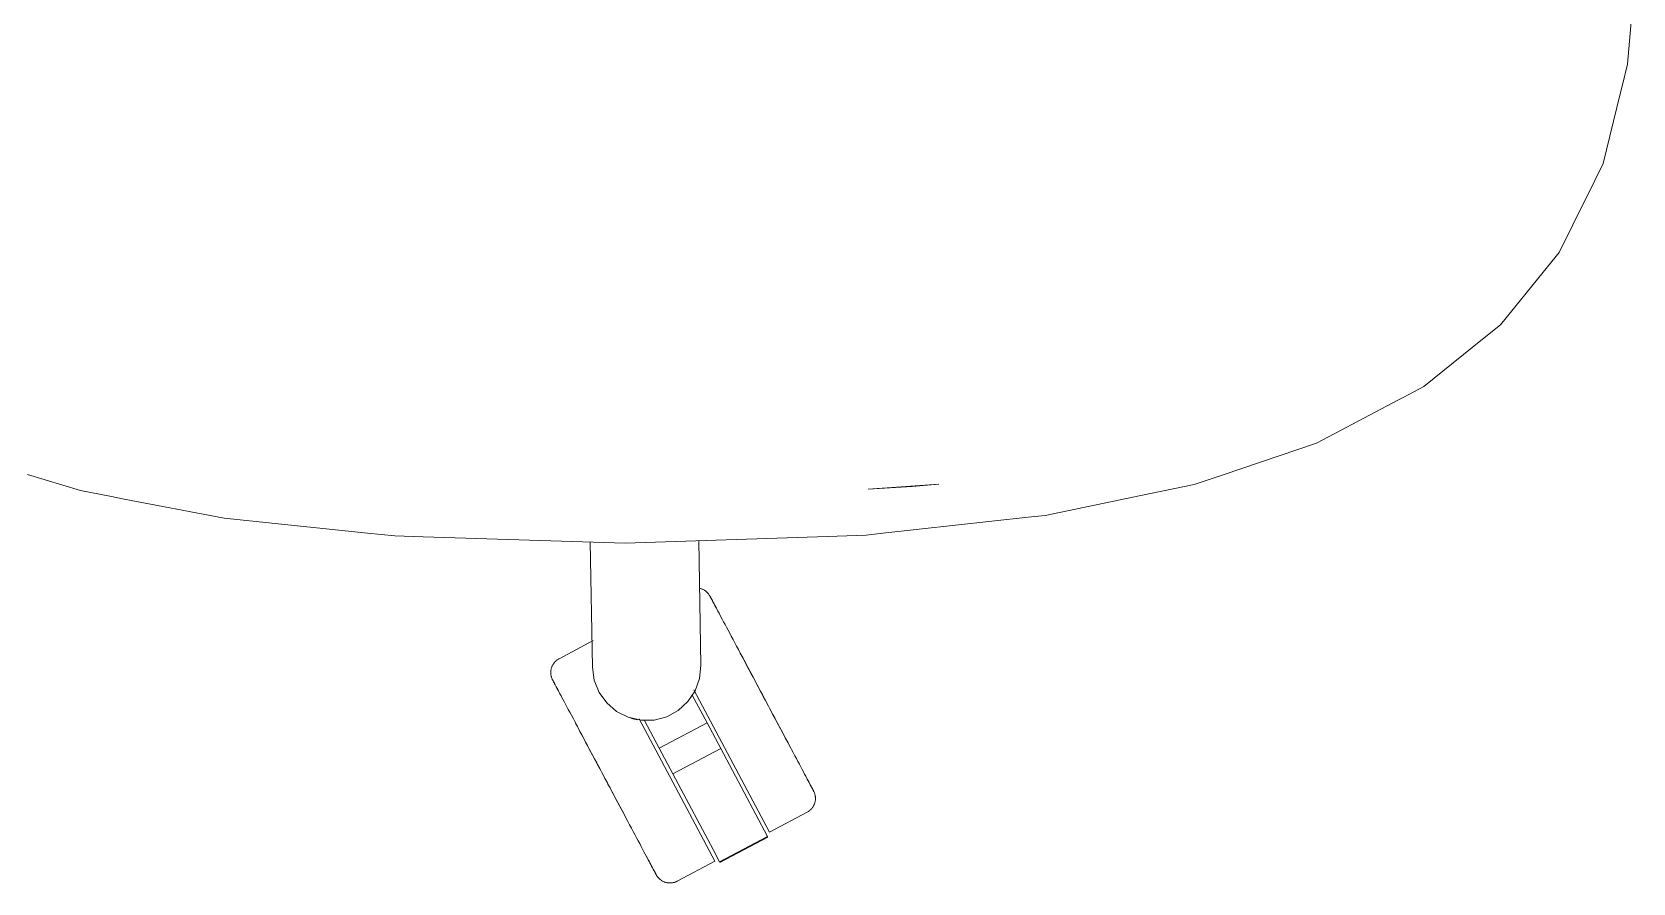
# Model space of a CAD drawing. Header units: millimetres. Extents: x 155927 to 317870, y -36033 to 97293.
# Drawn here: x 170450.2 to 170863.2, y 24886.3 to 25105.9 of the extents above; entities that cross this region are included whole.
import ezdxf

# ---------------------------------------------------------------- set-up
doc = ezdxf.new("R2010")
doc.units = ezdxf.units.MM
doc.header["$MEASUREMENT"] = 0
doc.layers.add('G-IMPT', color=8, linetype='CONTINUOUS', lineweight=9)
doc.layers.add('I-FURN', color=8, linetype='CONTINUOUS', lineweight=9)

msp = doc.modelspace()

# ---------------------------------------------------------------- linework, layer by layer
at = {"layer": 'G-IMPT'}
for p, q in [((170863.25, 25113.49), (170861.81, 25097.61)), ((170861.81, 25097.61), (170860.51, 25092.32)), ((170855.52, 25072.01), (170859.93, 25089.95)), ((170859.93, 25089.95), (170860.51, 25092.32)), ((170853.37, 25067.65), (170855.52, 25072.01)), ((170853.37, 25067.65), (170847.73, 25056.18)), ((170844.2, 25049.01), (170847.73, 25056.18)), ((170841.23, 25045.36), (170844.2, 25049.01)), ((170841.23, 25045.36), (170829.06, 25030.41)), ((170809.26, 25014.44), (170824.4, 25026.65)), ((170829.06, 25030.41), (170824.4, 25026.65)), ((170809.26, 25014.44), (170804.13, 25011.74)), ((170802.76, 25011.01), (170783.25, 25000.71)), ((170802.76, 25011.01), (170804.13, 25011.74)), ((170757.5, 24991.69), (170781.59, 24999.84)), ((170783.25, 25000.71), (170781.59, 24999.84)), ((170449.06, 24991.77), (170462.67, 24987.58)), ((170757.5, 24991.69), (170750.06, 24989.17)), ((170462.67, 24987.58), (170470.27, 24986.12)), ((170473.94, 24985.41), (170470.27, 24986.12)), ((170473.94, 24985.41), (170499.31, 24980.55)), ((170665.92, 24987.97), (170684.2, 24989.22)), ((170665.92, 24987.97), (170677.25, 24988.61)), ((170684.2, 24989.22), (170677.25, 24988.61)), ((170732.56, 24985.54), (170711.62, 24981.19)), ((170732.56, 24985.54), (170736.24, 24986.3)), ((170736.24, 24986.3), (170750.06, 24989.17)), ((170711.62, 24981.19), (170707.2, 24980.7)), ((170499.78, 24980.46), (170499.31, 24980.55)), ((170499.78, 24980.46), (170536.77, 24976.63)), ((170669.75, 24976.57), (170707.2, 24980.7)), ((170536.77, 24976.63), (170543.84, 24975.9)), ((170551.09, 24975.68), (170543.84, 24975.9)), ((170603.26, 24974.06), (170551.09, 24975.68)), ((170655.44, 24975.77), (170603.26, 24974.06)), ((170655.44, 24975.77), (170665.38, 24976.09)), ((170669.75, 24976.57), (170665.38, 24976.09))]:
    msp.add_line(p, q, dxfattribs=at)
at = {"layer": 'I-FURN'}
for p, q in [((170594.8, 24942), (170594.23, 24974.34)), ((170622.22, 24974.68), (170622.78, 24942.49)), ((170622.49, 24962.37), (170622.64, 24962.33)), ((170622.64, 24962.33), (170622.8, 24962.28)), ((170622.8, 24962.28), (170622.95, 24962.23)), ((170622.95, 24962.23), (170623.1, 24962.17)), ((170623.1, 24962.17), (170623.25, 24962.11)), ((170623.25, 24962.11), (170623.39, 24962.04)), ((170623.39, 24962.04), (170623.54, 24961.96)), ((170623.54, 24961.96), (170623.68, 24961.88)), ((170623.68, 24961.88), (170623.81, 24961.79)), ((170623.81, 24961.79), (170623.94, 24961.7)), ((170623.94, 24961.7), (170624.07, 24961.6)), ((170624.07, 24961.6), (170624.2, 24961.5)), ((170624.2, 24961.5), (170624.32, 24961.39)), ((170624.32, 24961.39), (170624.43, 24961.28)), ((170624.43, 24961.28), (170624.54, 24961.16)), ((170624.54, 24961.16), (170624.65, 24961.04)), ((170624.65, 24961.04), (170624.75, 24960.91)), ((170624.75, 24960.91), (170624.85, 24960.78)), ((170624.85, 24960.78), (170624.94, 24960.65)), ((170624.94, 24960.65), (170625.02, 24960.51)), ((170625.02, 24960.51), (170625.1, 24960.37)), ((170625.1, 24960.37), (170625.12, 24960.34)), ((170625.12, 24960.34), (170625.13, 24960.32)), ((170625.13, 24960.33), (170625.12, 24960.34)), ((170625.15, 24960.29), (170625.13, 24960.33)), ((170625.13, 24960.32), (170625.17, 24960.26)), ((170625.19, 24960.21), (170625.15, 24960.29)), ((170625.17, 24960.26), (170625.22, 24960.16)), ((170625.26, 24960.08), (170625.19, 24960.21)), ((170625.22, 24960.16), (170625.29, 24960.02)), ((170625.34, 24959.92), (170625.26, 24960.08)), ((170625.29, 24960.02), (170625.39, 24959.84)), ((170625.45, 24959.72), (170625.34, 24959.92)), ((170625.39, 24959.84), (170625.51, 24959.62)), ((170625.58, 24959.48), (170625.45, 24959.72)), ((170625.51, 24959.62), (170625.64, 24959.36)), ((170625.73, 24959.2), (170625.58, 24959.48)), ((170625.64, 24959.36), (170625.8, 24959.06)), ((170625.89, 24958.88), (170625.73, 24959.2)), ((170625.8, 24959.06), (170625.98, 24958.72)), ((170626.08, 24958.53), (170625.89, 24958.88)), ((170625.98, 24958.72), (170626.18, 24958.35)), ((170626.29, 24958.14), (170626.08, 24958.53)), ((170626.18, 24958.35), (170626.4, 24957.94)), ((170626.52, 24957.71), (170626.29, 24958.14)), ((170626.4, 24957.94), (170626.63, 24957.5)), ((170626.77, 24957.24), (170626.52, 24957.71)), ((170626.63, 24957.5), (170626.89, 24957.01)), ((170627.04, 24956.74), (170626.77, 24957.24)), ((170626.89, 24957.01), (170627.16, 24956.5)), ((170627.32, 24956.2), (170627.04, 24956.74)), ((170627.16, 24956.5), (170627.46, 24955.95)), ((170627.62, 24955.63), (170627.32, 24956.2)), ((170627.46, 24955.95), (170627.77, 24955.36)), ((170627.94, 24955.03), (170627.62, 24955.63)), ((170628.28, 24954.4), (170627.94, 24955.03)), ((170628.63, 24953.74), (170628.28, 24954.4)), ((170629, 24953.04), (170628.63, 24953.74)), ((170629.39, 24952.32), (170629, 24953.04)), ((170629.78, 24951.57), (170629.39, 24952.32)), ((170595.01, 24948.89), (170586.17, 24944.19)), ((170630.2, 24950.79), (170629.78, 24951.57)), ((170630.62, 24949.99), (170630.2, 24950.79)), ((170631.06, 24949.17), (170630.62, 24949.99)), ((170631.51, 24948.32), (170631.06, 24949.17)), ((170631.97, 24947.45), (170631.51, 24948.32)), ((170585.6, 24943.82), (170585.73, 24943.91)), ((170585.73, 24943.91), (170585.86, 24944.01)), ((170585.86, 24944.01), (170586, 24944.09)), ((170586, 24944.09), (170586.14, 24944.17)), ((170586.14, 24944.17), (170586.17, 24944.19)), ((170632.44, 24946.57), (170631.97, 24947.45)), ((170632.93, 24945.66), (170632.44, 24946.57)), ((170632.67, 24946.15), (170633.15, 24945.24)), ((170633.42, 24944.74), (170632.93, 24945.66)), ((170633.15, 24945.24), (170633.65, 24944.31)), ((170633.92, 24943.8), (170633.42, 24944.74)), ((170633.65, 24944.31), (170634.15, 24943.36)), ((170584.04, 24940.76), (170584.05, 24940.92)), ((170584.04, 24940.6), (170584.04, 24940.76)), ((170584.04, 24940.44), (170584.04, 24940.6)), ((170584.05, 24940.28), (170584.04, 24940.44)), ((170584.05, 24940.92), (170584.06, 24941.08)), ((170584.07, 24940.12), (170584.05, 24940.28)), ((170584.06, 24941.08), (170584.08, 24941.24)), ((170584.09, 24939.96), (170584.07, 24940.12)), ((170584.08, 24941.24), (170584.11, 24941.4)), ((170584.12, 24939.8), (170584.09, 24939.96)), ((170584.11, 24941.4), (170584.14, 24941.56)), ((170584.16, 24939.64), (170584.12, 24939.8)), ((170584.14, 24941.56), (170584.18, 24941.71)), ((170584.18, 24941.71), (170584.23, 24941.87)), ((170584.23, 24941.87), (170584.28, 24942.02)), ((170584.28, 24942.02), (170584.34, 24942.17)), ((170584.34, 24942.17), (170584.4, 24942.32)), ((170584.4, 24942.32), (170584.47, 24942.46)), ((170584.47, 24942.46), (170584.55, 24942.6)), ((170584.55, 24942.6), (170584.63, 24942.74)), ((170584.63, 24942.74), (170584.72, 24942.88)), ((170584.72, 24942.88), (170584.81, 24943.01)), ((170584.81, 24943.01), (170584.91, 24943.14)), ((170584.91, 24943.14), (170585.01, 24943.26)), ((170585.01, 24943.26), (170585.12, 24943.38)), ((170585.12, 24943.38), (170585.23, 24943.5)), ((170585.23, 24943.5), (170585.35, 24943.61)), ((170585.35, 24943.61), (170585.47, 24943.72)), ((170585.47, 24943.72), (170585.6, 24943.82)), ((170595.26, 24938.66), (170594.8, 24942)), ((170622.78, 24942.49), (170622.43, 24939.14)), ((170634.42, 24942.85), (170633.92, 24943.8)), ((170634.15, 24943.36), (170634.66, 24942.41)), ((170634.93, 24941.88), (170634.42, 24942.85)), ((170634.66, 24942.41), (170635.17, 24941.44)), ((170635.45, 24940.91), (170634.93, 24941.88)), ((170635.17, 24941.44), (170635.69, 24940.46)), ((170635.97, 24939.93), (170635.45, 24940.91)), ((170635.69, 24940.46), (170636.22, 24939.47)), ((170636.5, 24938.94), (170635.97, 24939.93)), ((170584.2, 24939.49), (170584.16, 24939.64)), ((170584.25, 24939.33), (170584.2, 24939.49)), ((170584.31, 24939.18), (170584.25, 24939.33)), ((170584.37, 24939.03), (170584.31, 24939.18)), ((170584.43, 24938.88), (170584.37, 24939.03)), ((170584.51, 24938.74), (170584.43, 24938.88)), ((170584.51, 24938.73), (170584.51, 24938.74)), ((170584.51, 24938.74), (170584.52, 24938.72)), ((170584.53, 24938.69), (170584.51, 24938.73)), ((170584.52, 24938.72), (170584.55, 24938.66)), ((170584.58, 24938.61), (170584.53, 24938.69)), ((170584.55, 24938.66), (170584.6, 24938.56)), ((170584.64, 24938.49), (170584.58, 24938.61)), ((170584.6, 24938.56), (170584.68, 24938.42)), ((170584.73, 24938.33), (170584.64, 24938.49)), ((170584.68, 24938.42), (170584.77, 24938.24)), ((170584.83, 24938.13), (170584.73, 24938.33)), ((170584.77, 24938.24), (170584.89, 24938.02)), ((170584.96, 24937.89), (170584.83, 24938.13)), ((170584.89, 24938.02), (170585.03, 24937.76)), ((170585.11, 24937.61), (170584.96, 24937.89)), ((170585.03, 24937.76), (170585.19, 24937.46)), ((170585.28, 24937.29), (170585.11, 24937.61)), ((170585.19, 24937.46), (170585.36, 24937.13)), ((170585.47, 24936.93), (170585.28, 24937.29)), ((170585.36, 24937.13), (170585.56, 24936.76)), ((170585.68, 24936.54), (170585.47, 24936.93)), ((170585.56, 24936.76), (170585.78, 24936.35)), ((170585.91, 24936.11), (170585.68, 24936.54)), ((170585.78, 24936.35), (170586.02, 24935.9)), ((170586.15, 24935.64), (170585.91, 24936.11)), ((170586.02, 24935.9), (170586.27, 24935.42)), ((170586.42, 24935.14), (170586.15, 24935.64)), ((170596.51, 24935.53), (170595.26, 24938.66)), ((170621.29, 24935.96), (170619.42, 24933.15)), ((170640.5, 24899.46), (170620.96, 24936.21)), ((170622.43, 24939.14), (170621.29, 24935.96)), ((170636.22, 24939.47), (170636.75, 24938.48)), ((170637.03, 24937.94), (170636.5, 24938.94)), ((170636.75, 24938.48), (170637.28, 24937.48)), ((170637.56, 24936.94), (170637.03, 24937.94)), ((170637.28, 24937.48), (170637.81, 24936.48)), ((170638.1, 24935.93), (170637.56, 24936.94)), ((170637.81, 24936.48), (170638.34, 24935.47)), ((170638.63, 24934.93), (170638.1, 24935.93)), ((170586.27, 24935.42), (170586.55, 24934.9)), ((170586.7, 24934.61), (170586.42, 24935.14)), ((170586.55, 24934.9), (170586.84, 24934.35)), ((170587.01, 24934.04), (170586.7, 24934.61)), ((170586.84, 24934.35), (170587.15, 24933.77)), ((170587.15, 24933.77), (170587.48, 24933.15)), ((170587.48, 24933.15), (170587.82, 24932.5)), ((170587.82, 24932.5), (170588.18, 24931.82)), ((170588.18, 24931.82), (170588.56, 24931.12)), ((170598.48, 24932.79), (170596.51, 24935.53)), ((170601.04, 24930.59), (170598.48, 24932.79)), ((170619.42, 24933.15), (170616.94, 24930.87)), ((170620.56, 24934.83), (170624.36, 24927.69)), ((170638.34, 24935.47), (170638.88, 24934.47)), ((170639.17, 24933.92), (170638.63, 24934.93)), ((170638.88, 24934.47), (170639.41, 24933.46)), ((170639.7, 24932.92), (170639.17, 24933.92)), ((170639.41, 24933.46), (170639.94, 24932.46)), ((170640.23, 24931.92), (170639.7, 24932.92)), ((170639.94, 24932.46), (170640.48, 24931.46)), ((170640.76, 24930.93), (170640.23, 24931.92)), ((170588.56, 24931.12), (170588.95, 24930.38)), ((170588.95, 24930.38), (170589.36, 24929.62)), ((170589.36, 24929.62), (170589.78, 24928.83)), ((170589.78, 24928.83), (170590.21, 24928.02)), ((170590.21, 24928.02), (170590.65, 24927.19)), ((170590.9, 24926.73), (170590.45, 24927.57)), ((170604.05, 24929.08), (170601.04, 24930.59)), ((170607.34, 24928.33), (170604.05, 24929.08)), ((170626.37, 24891.95), (170606.85, 24928.67)), ((170610.72, 24928.39), (170607.34, 24928.33)), ((170612, 24921.11), (170608.2, 24928.26)), ((170613.98, 24929.25), (170610.72, 24928.39)), ((170624.36, 24927.69), (170612, 24921.11)), ((170616.94, 24930.87), (170613.98, 24929.25)), ((170624.36, 24927.69), (170627.89, 24921.05)), ((170640.48, 24931.46), (170641, 24930.47)), ((170641.28, 24929.94), (170640.76, 24930.93)), ((170641, 24930.47), (170641.53, 24929.49)), ((170641.81, 24928.96), (170641.28, 24929.94)), ((170641.53, 24929.49), (170642.04, 24928.51)), ((170642.32, 24927.99), (170641.81, 24928.96)), ((170642.04, 24928.51), (170642.56, 24927.55)), ((170642.83, 24927.03), (170642.32, 24927.99)), ((170642.56, 24927.55), (170643.06, 24926.6)), ((170590.65, 24927.19), (170591.11, 24926.33)), ((170591.36, 24925.86), (170590.9, 24926.73)), ((170591.11, 24926.33), (170591.57, 24925.45)), ((170591.83, 24924.97), (170591.36, 24925.86)), ((170591.57, 24925.45), (170592.05, 24924.56)), ((170592.31, 24924.06), (170591.83, 24924.97)), ((170592.05, 24924.56), (170592.54, 24923.64)), ((170592.8, 24923.14), (170592.31, 24924.06)), ((170592.54, 24923.64), (170593.03, 24922.71)), ((170643.33, 24926.09), (170642.83, 24927.03)), ((170643.06, 24926.6), (170643.56, 24925.66)), ((170643.83, 24925.16), (170643.33, 24926.09)), ((170643.56, 24925.66), (170644.05, 24924.74)), ((170644.31, 24924.25), (170643.83, 24925.16)), ((170644.05, 24924.74), (170644.53, 24923.83)), ((170644.79, 24923.35), (170644.31, 24924.25)), ((170644.53, 24923.83), (170645, 24922.95)), ((170645.25, 24922.47), (170644.79, 24923.35)), ((170593.3, 24922.2), (170592.8, 24923.14)), ((170593.03, 24922.71), (170593.53, 24921.77)), ((170593.81, 24921.25), (170593.3, 24922.2)), ((170593.53, 24921.77), (170594.04, 24920.81)), ((170594.32, 24920.29), (170593.81, 24921.25)), ((170594.04, 24920.81), (170594.56, 24919.84)), ((170594.84, 24919.31), (170594.32, 24920.29)), ((170594.56, 24919.84), (170595.08, 24918.86)), ((170595.36, 24918.33), (170594.84, 24919.31)), ((170615.53, 24914.47), (170612, 24921.11)), ((170627.89, 24921.05), (170615.53, 24914.47)), ((170627.89, 24921.05), (170639.97, 24898.34)), ((170645, 24922.95), (170645.47, 24922.08)), ((170645.71, 24921.62), (170645.25, 24922.47)), ((170645.47, 24922.08), (170645.92, 24921.23)), ((170646.15, 24920.78), (170645.71, 24921.62)), ((170646.59, 24919.97), (170646.15, 24920.78)), ((170647, 24919.18), (170646.59, 24919.97)), ((170647.41, 24918.42), (170647, 24919.18)), ((170595.08, 24918.86), (170595.6, 24917.88)), ((170595.89, 24917.34), (170595.36, 24918.33)), ((170595.6, 24917.88), (170596.13, 24916.88)), ((170596.42, 24916.34), (170595.89, 24917.34)), ((170596.13, 24916.88), (170596.66, 24915.88)), ((170596.95, 24915.34), (170596.42, 24916.34)), ((170596.66, 24915.88), (170597.19, 24914.88)), ((170597.48, 24914.34), (170596.95, 24915.34)), ((170647.8, 24917.69), (170647.41, 24918.42)), ((170648.18, 24916.98), (170647.8, 24917.69)), ((170648.54, 24916.3), (170648.18, 24916.98)), ((170648.88, 24915.65), (170648.54, 24916.3)), ((170649.21, 24915.04), (170648.88, 24915.65)), ((170649.52, 24914.45), (170649.21, 24915.04)), ((170597.19, 24914.88), (170597.73, 24913.87)), ((170598.02, 24913.33), (170597.48, 24914.34)), ((170597.73, 24913.87), (170598.26, 24912.87)), ((170598.55, 24912.33), (170598.02, 24913.33)), ((170598.26, 24912.87), (170598.8, 24911.87)), ((170599.08, 24911.32), (170598.55, 24912.33)), ((170598.8, 24911.87), (170599.33, 24910.86)), ((170599.62, 24910.32), (170599.08, 24911.32)), ((170599.33, 24910.86), (170599.86, 24909.87)), ((170626.6, 24893.66), (170615.53, 24914.47)), ((170649.35, 24914.76), (170649.66, 24914.19)), ((170649.81, 24913.9), (170649.52, 24914.45)), ((170649.66, 24914.19), (170649.94, 24913.66)), ((170650.09, 24913.38), (170649.81, 24913.9)), ((170649.94, 24913.66), (170650.21, 24913.16)), ((170650.34, 24912.9), (170650.09, 24913.38)), ((170650.21, 24913.16), (170650.46, 24912.69)), ((170650.58, 24912.46), (170650.34, 24912.9)), ((170650.46, 24912.69), (170650.68, 24912.26)), ((170650.8, 24912.05), (170650.58, 24912.46)), ((170650.68, 24912.26), (170650.89, 24911.87)), ((170651, 24911.67), (170650.8, 24912.05)), ((170650.89, 24911.87), (170651.08, 24911.51)), ((170651.18, 24911.34), (170651, 24911.67)), ((170651.08, 24911.51), (170651.25, 24911.2)), ((170651.33, 24911.04), (170651.18, 24911.34)), ((170651.25, 24911.2), (170651.4, 24910.92)), ((170651.47, 24910.78), (170651.33, 24911.04)), ((170651.4, 24910.92), (170651.53, 24910.68)), ((170600.14, 24909.33), (170599.62, 24910.32)), ((170599.86, 24909.87), (170600.39, 24908.88)), ((170600.67, 24908.34), (170600.14, 24909.33)), ((170600.39, 24908.88), (170600.91, 24907.89)), ((170601.19, 24907.36), (170600.67, 24908.34)), ((170600.91, 24907.89), (170601.43, 24906.92)), ((170601.7, 24906.4), (170601.19, 24907.36)), ((170601.43, 24906.92), (170601.94, 24905.95)), ((170651.59, 24910.56), (170651.47, 24910.78)), ((170651.53, 24910.68), (170651.63, 24910.48)), ((170651.68, 24910.38), (170651.59, 24910.56)), ((170651.63, 24910.48), (170651.72, 24910.31)), ((170651.76, 24910.24), (170651.68, 24910.38)), ((170651.72, 24910.31), (170651.79, 24910.19)), ((170651.81, 24910.14), (170651.76, 24910.24)), ((170651.79, 24910.19), (170651.83, 24910.11)), ((170651.84, 24910.08), (170651.81, 24910.14)), ((170651.83, 24910.11), (170651.85, 24910.07)), ((170651.85, 24910.06), (170651.84, 24910.08)), ((170651.85, 24910.07), (170651.85, 24910.06)), ((170651.85, 24910.06), (170651.93, 24909.92)), ((170651.93, 24909.92), (170651.99, 24909.77)), ((170651.99, 24909.77), (170652.05, 24909.62)), ((170652.08, 24906.78), (170652.02, 24906.63)), ((170652.05, 24909.62), (170652.11, 24909.47)), ((170652.13, 24906.94), (170652.08, 24906.78)), ((170652.11, 24909.47), (170652.16, 24909.32)), ((170652.18, 24907.09), (170652.13, 24906.94)), ((170652.16, 24909.32), (170652.2, 24909.16)), ((170652.22, 24907.25), (170652.18, 24907.09)), ((170652.2, 24909.16), (170652.24, 24909)), ((170652.25, 24907.4), (170652.22, 24907.25)), ((170652.24, 24909), (170652.27, 24908.85)), ((170652.28, 24907.56), (170652.25, 24907.4)), ((170652.27, 24908.85), (170652.29, 24908.69)), ((170652.3, 24907.72), (170652.28, 24907.56)), ((170652.29, 24908.69), (170652.31, 24908.53)), ((170652.32, 24907.88), (170652.3, 24907.72)), ((170652.31, 24908.53), (170652.32, 24908.37)), ((170652.32, 24908.37), (170652.33, 24908.2)), ((170652.33, 24908.2), (170652.32, 24908.04)), ((170652.32, 24908.04), (170652.32, 24907.88)), ((170602.21, 24905.44), (170601.7, 24906.4)), ((170601.94, 24905.95), (170602.45, 24905)), ((170602.72, 24904.49), (170602.21, 24905.44)), ((170602.45, 24905), (170602.94, 24904.07)), ((170603.21, 24903.57), (170602.72, 24904.49)), ((170602.94, 24904.07), (170603.43, 24903.14)), ((170603.7, 24902.65), (170603.21, 24903.57)), ((170603.43, 24903.14), (170603.92, 24902.24)), ((170640.5, 24899.46), (170650.19, 24904.61)), ((170650.23, 24904.63), (170650.19, 24904.61)), ((170650.37, 24904.71), (170650.23, 24904.63)), ((170650.5, 24904.8), (170650.37, 24904.71)), ((170650.64, 24904.89), (170650.5, 24904.8)), ((170650.76, 24904.98), (170650.64, 24904.89)), ((170650.89, 24905.09), (170650.76, 24904.98)), ((170651.01, 24905.19), (170650.89, 24905.09)), ((170651.13, 24905.3), (170651.01, 24905.19)), ((170651.24, 24905.42), (170651.13, 24905.3)), ((170651.35, 24905.54), (170651.24, 24905.42)), ((170651.45, 24905.66), (170651.35, 24905.54)), ((170651.55, 24905.79), (170651.45, 24905.66)), ((170651.64, 24905.92), (170651.55, 24905.79)), ((170651.73, 24906.06), (170651.64, 24905.92)), ((170651.81, 24906.2), (170651.73, 24906.06)), ((170651.89, 24906.34), (170651.81, 24906.2)), ((170651.96, 24906.48), (170651.89, 24906.34)), ((170652.02, 24906.63), (170651.96, 24906.48)), ((170603.92, 24902.24), (170604.39, 24901.35)), ((170604.39, 24901.35), (170604.85, 24900.48)), ((170604.85, 24900.48), (170605.3, 24899.63)), ((170605.3, 24899.63), (170605.74, 24898.81)), ((170605.74, 24898.81), (170606.16, 24898.01)), ((170606.16, 24898.01), (170606.58, 24897.23)), ((170606.58, 24897.23), (170606.98, 24896.48)), ((170606.98, 24896.48), (170607.36, 24895.76)), ((170607.36, 24895.76), (170607.73, 24895.07)), ((170607.73, 24895.07), (170608.08, 24894.4)), ((170608.08, 24894.4), (170608.42, 24893.77)), ((170639.97, 24898.34), (170627.61, 24891.77)), ((170627.7, 24891.59), (170640.06, 24898.17)), ((170608.42, 24893.77), (170608.74, 24893.17)), ((170608.9, 24892.86), (170608.59, 24893.44)), ((170608.74, 24893.17), (170609.04, 24892.6)), ((170609.2, 24892.31), (170608.9, 24892.86)), ((170609.04, 24892.6), (170609.33, 24892.06)), ((170609.47, 24891.79), (170609.2, 24892.31)), ((170609.33, 24892.06), (170609.59, 24891.56)), ((170609.73, 24891.31), (170609.47, 24891.79)), ((170609.59, 24891.56), (170609.84, 24891.1)), ((170609.97, 24890.86), (170609.73, 24891.31)), ((170609.84, 24891.1), (170610.07, 24890.67)), ((170610.18, 24890.45), (170609.97, 24890.86)), ((170610.07, 24890.67), (170610.28, 24890.27)), ((170610.38, 24890.08), (170610.18, 24890.45)), ((170610.28, 24890.27), (170610.47, 24889.92)), ((170616.69, 24886.8), (170626.37, 24891.95)), ((170627.61, 24891.77), (170626.65, 24893.56)), ((170610.56, 24889.74), (170610.38, 24890.08)), ((170610.47, 24889.92), (170610.64, 24889.6)), ((170610.72, 24889.45), (170610.56, 24889.74)), ((170610.64, 24889.6), (170610.78, 24889.32)), ((170610.86, 24889.19), (170610.72, 24889.45)), ((170610.78, 24889.32), (170610.91, 24889.08)), ((170610.97, 24888.97), (170610.86, 24889.19)), ((170610.91, 24889.08), (170611.02, 24888.88)), ((170611.07, 24888.79), (170610.97, 24888.97)), ((170611.02, 24888.88), (170611.1, 24888.72)), ((170611.14, 24888.65), (170611.07, 24888.79)), ((170611.1, 24888.72), (170611.17, 24888.6)), ((170611.2, 24888.55), (170611.14, 24888.65)), ((170611.17, 24888.6), (170611.21, 24888.51)), ((170611.23, 24888.49), (170611.2, 24888.55)), ((170611.21, 24888.51), (170611.24, 24888.47)), ((170611.24, 24888.47), (170611.23, 24888.49)), ((170611.26, 24888.43), (170611.24, 24888.47)), ((170611.24, 24888.47), (170611.24, 24888.47)), ((170611.34, 24888.29), (170611.26, 24888.43)), ((170611.42, 24888.15), (170611.34, 24888.29)), ((170611.52, 24888.02), (170611.42, 24888.15)), ((170611.61, 24887.89), (170611.52, 24888.02)), ((170611.71, 24887.76), (170611.61, 24887.89)), ((170611.82, 24887.64), (170611.71, 24887.76)), ((170611.93, 24887.53), (170611.82, 24887.64)), ((170612.05, 24887.41), (170611.93, 24887.53)), ((170612.17, 24887.31), (170612.05, 24887.41)), ((170612.29, 24887.2), (170612.17, 24887.31)), ((170612.42, 24887.1), (170612.29, 24887.2)), ((170612.55, 24887.01), (170612.42, 24887.1)), ((170612.69, 24886.93), (170612.55, 24887.01)), ((170612.82, 24886.84), (170612.69, 24886.93)), ((170612.97, 24886.77), (170612.82, 24886.84)), ((170613.11, 24886.7), (170612.97, 24886.77)), ((170613.26, 24886.63), (170613.11, 24886.7)), ((170613.41, 24886.57), (170613.26, 24886.63)), ((170613.56, 24886.52), (170613.41, 24886.57)), ((170613.72, 24886.48), (170613.56, 24886.52)), ((170613.87, 24886.44), (170613.72, 24886.48)), ((170614.03, 24886.4), (170613.87, 24886.44)), ((170614.19, 24886.37), (170614.03, 24886.4)), ((170614.35, 24886.35), (170614.19, 24886.37)), ((170614.51, 24886.34), (170614.35, 24886.35)), ((170614.67, 24886.33), (170614.51, 24886.34)), ((170614.83, 24886.33), (170614.67, 24886.33)), ((170614.99, 24886.33), (170614.83, 24886.33)), ((170615.15, 24886.34), (170614.99, 24886.33)), ((170615.31, 24886.36), (170615.15, 24886.34)), ((170615.47, 24886.39), (170615.31, 24886.36)), ((170615.63, 24886.42), (170615.47, 24886.39)), ((170615.79, 24886.45), (170615.63, 24886.42)), ((170615.94, 24886.49), (170615.79, 24886.45)), ((170616.1, 24886.54), (170615.94, 24886.49)), ((170616.25, 24886.6), (170616.1, 24886.54)), ((170616.4, 24886.66), (170616.25, 24886.6)), ((170616.55, 24886.73), (170616.4, 24886.66)), ((170616.69, 24886.8), (170616.55, 24886.73))]:
    msp.add_line(p, q, dxfattribs=at)
msp.add_arc((170608.79, 24942.06), 13.81, 252.664, 257.6527, dxfattribs=at)
msp.add_open_spline([(170606.43, 24928.45), (170606, 24928.53), (170605.57, 24928.63), (170605.15, 24928.74)], degree=3, dxfattribs=at)

doc.saveas('drawing.dxf')
